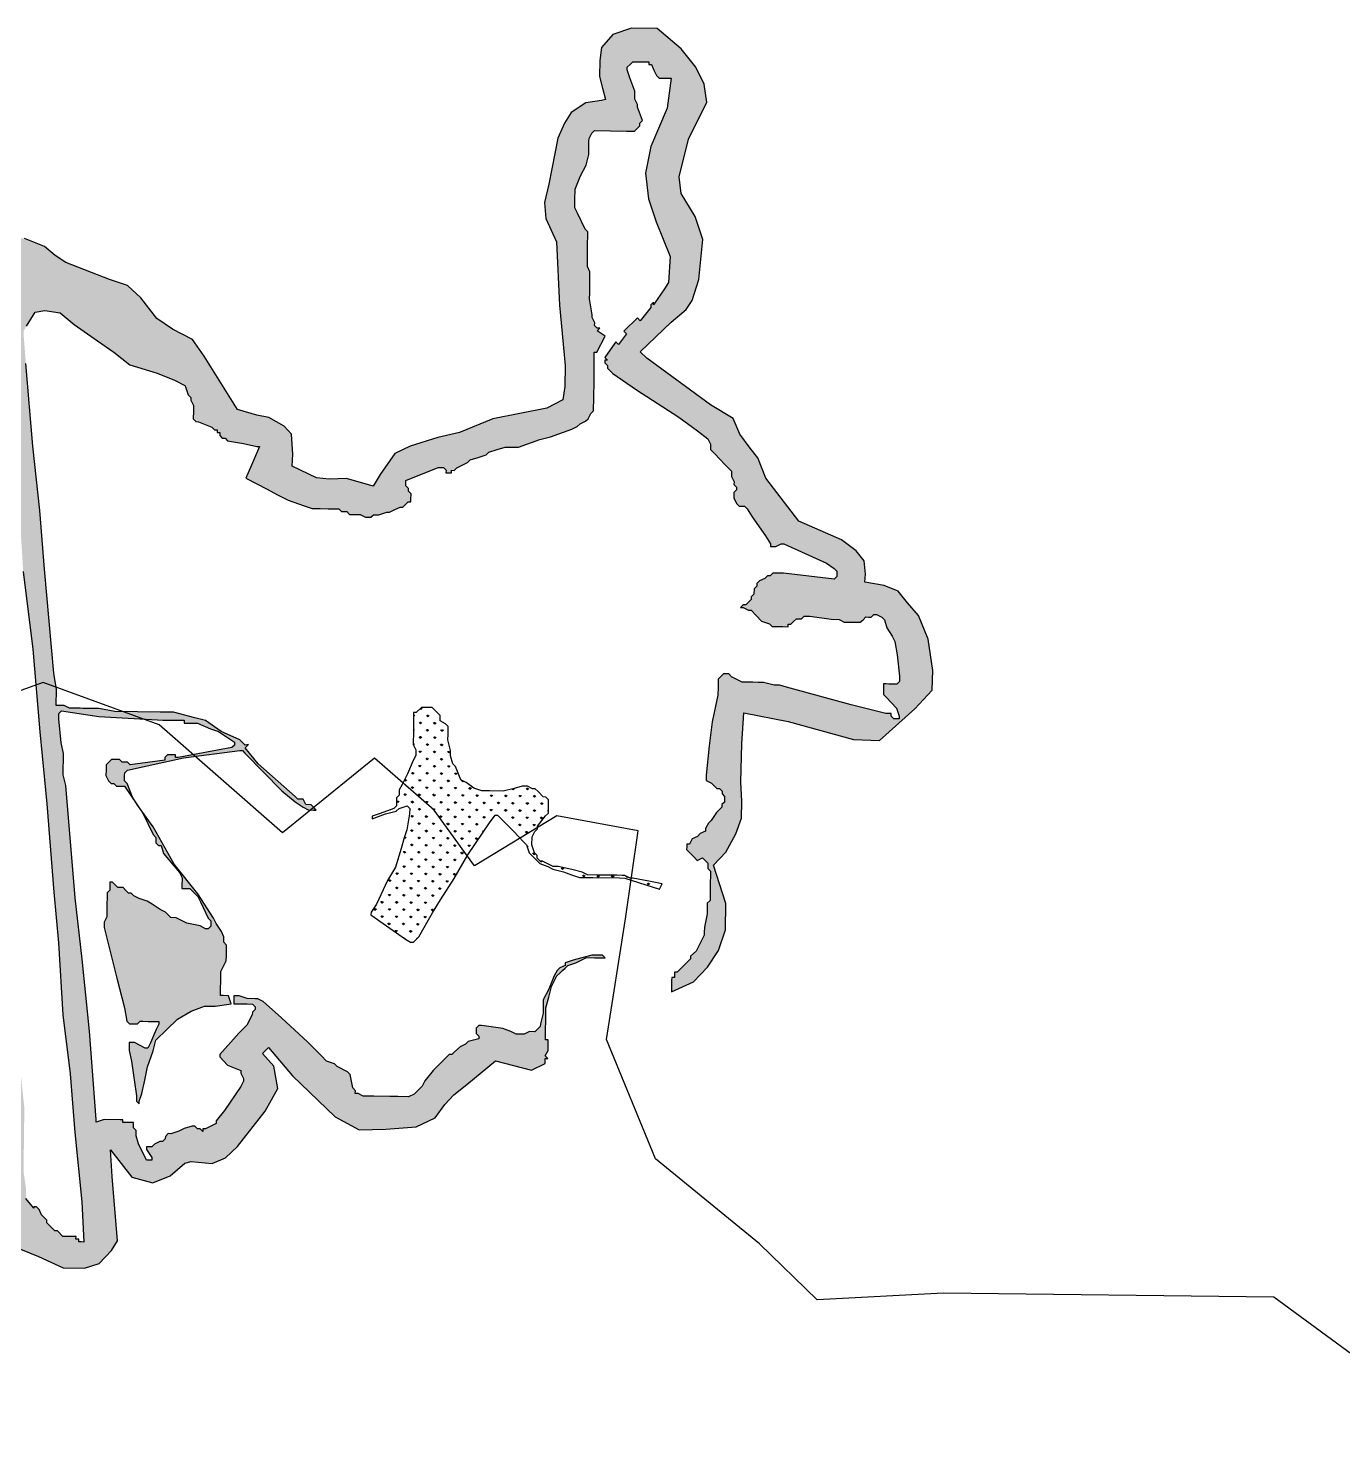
# Model space of a CAD drawing. Header units: metres. Extents: x 266352 to 301042, y 2101789 to 2138568.
# Drawn here: x 274792 to 276752, y 2130756 to 2132860 of the extents above; entities that cross this region are included whole.
import ezdxf

# ---------------------------------------------------------------- set-up
doc = ezdxf.new("R2010")
doc.units = ezdxf.units.M
doc.layers.add('MANGROOVE BUFFER ZONE', color=120, linetype='Continuous')
doc.layers.add('TALUKA BOUNDRY', color=150, linetype='Continuous')

msp = doc.modelspace()

# ---------------------------------------------------------------- hatches: boundary and pattern name
at = {"layer": 'MANGROOVE BUFFER ZONE'}
h = msp.add_hatch(dxfattribs=at)
h.set_pattern_fill('GRASS', color=256, scale=0.59672345, angle=-0.7340003)
h.paths.add_polyline_path([(275491, 2132231.3), (275502.9, 2132235.1), (275522.8, 2132234.9), (275554.8, 2132246.4), (275570.8, 2132250.2), (275602.7, 2132261.7), (275610.7, 2132265.6), (275614.8, 2132269.5), (275622.8, 2132273.4), (275626.8, 2132277.3), (275630.9, 2132285.2), (275634.9, 2132289.2), (275635, 2132297.1), (275635.1, 2132301.1), (275635.6, 2132340.9), (275635.6, 2132344.8), (275635.7, 2132352.8), (275635.8, 2132356.8), (275635.9, 2132368.7), (275636, 2132376.7), (275640, 2132376.6), (275652.2, 2132400.3), (275640.4, 2132408.4), (275644.4, 2132412.4), (275640.5, 2132412.4), (275636.5, 2132416.5), (275636.6, 2132420.4), (275632.7, 2132428.4), (275632.8, 2132432.4), (275629.1, 2132456.3), (275629.2, 2132464.3), (275629.6, 2132496.1), (275625.7, 2132504.1), (275626.1, 2132532), (275626.4, 2132555.8), (275622.5, 2132559.9), (275610.8, 2132583.9), (275607, 2132591.9), (275607.1, 2132603.8), (275607.3, 2132619.7), (275615.5, 2132639.5), (275623.7, 2132655.3), (275627.9, 2132671.2), (275627.9, 2132675.2), (275628, 2132679.2), (275628.1, 2132691.1), (275628.2, 2132695.1), (275632.3, 2132703), (275636.3, 2132706.9), (275684, 2132706.3), (275692, 2132706.2), (275695.9, 2132706.1), (275700, 2132710.1), (275704, 2132714), (275704.1, 2132718), (275708.1, 2132721.9), (275700.4, 2132741.9), (275700.4, 2132745.9), (275696.6, 2132753.9), (275696.7, 2132765.8), (275689, 2132785.8), (275685.2, 2132797.8), (275685.2, 2132801.8), (275689.3, 2132805.7), (275693.3, 2132809.6), (275697.3, 2132809.6), (275701.3, 2132809.5), (275705.2, 2132809.5), (275709.2, 2132809.4), (275717.2, 2132809.3), (275717.1, 2132805.3), (275721.1, 2132805.3), (275725, 2132797.3), (275728.8, 2132789.3), (275732.8, 2132785.2), (275736.7, 2132785.2), (275740.7, 2132785.1), (275750.8, 2132785), (275744.9, 2132740.5), (275720.2, 2132683.2), (275712.2, 2132643.7), (275716.7, 2132605.3), (275728.2, 2132570.8), (275749.2, 2132519.1), (275746.5, 2132480.2), (275740.7, 2132470.8), (275724.5, 2132447.2), (275724.5, 2132451.1), (275720.5, 2132447.2), (275720.4, 2132443.2), (275704.3, 2132423.5), (275700.3, 2132427.6), (275696.3, 2132423.6), (275684.2, 2132411.9), (275680.2, 2132407.9), (275684.1, 2132403.9), (275672, 2132388.1), (275668.1, 2132392.2), (275666.7, 2132390.1), (275651.8, 2132368.5), (275655.8, 2132364.5), (275651.8, 2132364.5), (275651.7, 2132360.6), (275655.7, 2132356.5), (275655.6, 2132352.5), (275659.5, 2132348.5), (275663.5, 2132344.5), (275699, 2132320.2), (275762.1, 2132279.6), (275789.7, 2132259.3), (275805.4, 2132247.2), (275809.3, 2132239.2), (275809.3, 2132235.2), (275809.2, 2132231.2), (275813.1, 2132227.2), (275817.1, 2132223.2), (275821, 2132219.1), (275832.8, 2132207), (275836.7, 2132203), (275840.6, 2132199), (275840.5, 2132191), (275844.4, 2132183), (275844.3, 2132179), (275848.3, 2132175), (275848.2, 2132171), (275844.2, 2132167.1), (275844.1, 2132163.1), (275844.1, 2132159.1), (275848, 2132151.1), (275851.9, 2132147.1), (275859.8, 2132147), (275863.8, 2132143), (275871.6, 2132130.9), (275891.1, 2132102.8), (275898.9, 2132090.8), (275898.9, 2132086.8), (275902.8, 2132086.8), (275906.8, 2132086.7), (275914.8, 2132090.6), (275918.8, 2132090.6), (275982.1, 2132061.9), (275993.9, 2132053.8), (275997.8, 2132049.8), (275997.8, 2132045.8), (275997.7, 2132041.8), (275993.7, 2132037.9), (275918.2, 2132046.8), (275914.3, 2132046.8), (275910.3, 2132046.9), (275906.3, 2132046.9), (275902.3, 2132047), (275898.3, 2132043.1), (275894.3, 2132043.1), (275890.3, 2132039.2), (275882.3, 2132035.3), (275878.3, 2132031.4), (275878.2, 2132027.4), (275874.2, 2132023.5), (275874.1, 2132015.5), (275870, 2132011.6), (275870, 2132007.6), (275866, 2132003.7), (275861.9, 2131999.8), (275858, 2131999.8), (275853.9, 2131995.9), (275857.9, 2131995.8), (275865.8, 2131991.8), (275869.8, 2131991.7), (275877.6, 2131983.7), (275885.5, 2131975.6), (275897.4, 2131971.5), (275901.3, 2131967.4), (275917.2, 2131967.2), (275925.2, 2131967.1), (275925.2, 2131971.1), (275929.2, 2131971.1), (275933.2, 2131975), (275937.3, 2131978.9), (275945.2, 2131978.8), (275949.2, 2131982.7), (275957.2, 2131982.6), (275989, 2131978.2), (276000.9, 2131978.1), (276008.8, 2131974), (276016.8, 2131973.9), (276024.7, 2131973.8), (276028.7, 2131973.8), (276032.7, 2131973.7), (276036.7, 2131977.6), (276040.7, 2131981.6), (276044.7, 2131981.5), (276048.7, 2131981.5), (276052.7, 2131985.4), (276056.7, 2131985.3), (276064.6, 2131981.3), (276068.5, 2131977.2), (276072.3, 2131965.2), (276080.1, 2131953.2), (276084, 2131945.2), (276087.7, 2131925.3), (276091.3, 2131893.4), (276091.2, 2131885.4), (276087.2, 2131881.5), (276083.2, 2131881.5), (276079.2, 2131881.6), (276075.2, 2131881.6), (276071.3, 2131881.7), (276067.3, 2131881.8), (276067.2, 2131877.8), (276067.2, 2131873.8), (276067.1, 2131869.8), (276067.1, 2131865.8), (276071, 2131861.8), (276086.7, 2131845.7), (276090.5, 2131833.7), (276090.5, 2131829.7), (276086.5, 2131829.8), (276082.5, 2131829.8), (276078.6, 2131833.9), (276078.7, 2131837.8), (276070.7, 2131837.9), (276019.2, 2131850.5), (275928, 2131875.6), (275912.1, 2131879.8), (275904.2, 2131879.9), (275888.3, 2131884), (275880.3, 2131884.1), (275872.4, 2131884.2), (275868.4, 2131884.3), (275864.4, 2131884.4), (275856.5, 2131884.5), (275848.6, 2131888.5), (275840.7, 2131892.6), (275836.7, 2131896.6), (275828.8, 2131896.7), (275824.8, 2131892.8), (275820.7, 2131888.9), (275820.7, 2131884.9), (275820.6, 2131877), (275820.4, 2131865), (275812, 2131825.3), (275807.5, 2131789.6), (275803, 2131745.9), (275802.9, 2131737.9), (275810.8, 2131733.8), (275818.6, 2131725.8), (275822.6, 2131725.7), (275826.6, 2131721.7), (275826.5, 2131717.7), (275830.4, 2131713.7), (275830.4, 2131709.7), (275830.3, 2131705.7), (275826.3, 2131701.8), (275826.2, 2131697.8), (275818.2, 2131690), (275810.1, 2131678.1), (275806.1, 2131674.2), (275802, 2131666.3), (275801.9, 2131662.3), (275793.9, 2131658.5), (275789.9, 2131654.5), (275781.9, 2131650.7), (275777.8, 2131642.8), (275773.8, 2131642.8), (275773.8, 2131638.8), (275773.7, 2131634.8), (275781.6, 2131626.8), (275785.5, 2131622.8), (275789.4, 2131618.7), (275797.4, 2131622.6), (275801.4, 2131618.6), (275805.3, 2131614.5), (275805.2, 2131610.6), (275805.2, 2131606.6), (275809.1, 2131602.6), (275808.8, 2131578.7), (275808.7, 2131566.8), (275808.6, 2131562.8), (275808.6, 2131558.8), (275804.5, 2131554.9), (275804.5, 2131550.9), (275804.3, 2131539), (275800.1, 2131519.1), (275800, 2131511.2), (275799.9, 2131507.2), (275795.9, 2131499.3), (275791.8, 2131491.4), (275787.7, 2131483.5), (275779.6, 2131475.6), (275779.6, 2131471.6), (275759.4, 2131452), (275755.5, 2131452.1), (275755.4, 2131444.1), (275751.4, 2131444.2), (275751.3, 2131440.2), (275751.3, 2131436.2), (275751.2, 2131432.2), (275751.1, 2131422.4), (275784.1, 2131437.7), (275804.8, 2131459.3), (275821.3, 2131484.1), (275831.5, 2131515), (275832, 2131554.4), (275813.7, 2131611.4), (275832.1, 2131631), (275847.2, 2131658.2), (275855.4, 2131681.7), (275856.2, 2131706.8), (275854.7, 2131735.5), (275856, 2131792.4), (275859, 2131838.7), (275925.1, 2131825.8), (276022.6, 2131799), (276061.1, 2131797.2), (276114.1, 2131844.7), (276140, 2131872.6), (276140.8, 2131901.8), (276134, 2131948.7), (276119.6, 2131983.7), (276103.2, 2132002.9), (276089.2, 2132020.1), (276068.1, 2132028.6), (276039.2, 2132033.6), (276040.3, 2132045.5), (276038.3, 2132065.3), (276026.5, 2132080.1), (276004.7, 2132096.5), (275941.2, 2132124.4), (275892, 2132188.5), (275879.7, 2132218.8), (275868.4, 2132233.3), (275852.9, 2132254.5), (275843.1, 2132277.8), (275809.5, 2132298.2), (275714.2, 2132367.4), (275704.5, 2132377), (275750.5, 2132421.4), (275773.1, 2132440.3), (275781.9, 2132453.4), (275792.1, 2132485.1), (275798, 2132544.8), (275786.5, 2132578.8), (275765.8, 2132613.4), (275762.5, 2132638.2), (275776.4, 2132694.1), (275803.7, 2132749.2), (275799.9, 2132776.3), (275787.4, 2132801.6), (275765.8, 2132828.9), (275729.9, 2132859.2), (275691.4, 2132859.7), (275663.8, 2132850.4), (275646.6, 2132830.9), (275644.1, 2132811.7), (275643.7, 2132787.4), (275648.1, 2132770.4), (275652.5, 2132753.4), (275647, 2132751.7), (275623.5, 2132748.3), (275601.3, 2132733.9), (275591.5, 2132718), (275581.6, 2132695.7), (275568.3, 2132626.9), (275562, 2132599.5), (275564, 2132575.7), (275579.6, 2132541.1), (275584.3, 2132446.8), (275592.7, 2132356.9), (275592.3, 2132325.3), (275589.3, 2132305.7), (275565.3, 2132293.1), (275484.9, 2132277.2), (275435.1, 2132256.8), (275402.5, 2132249.4), (275361.5, 2132236.2), (275338.5, 2132225.5), (275316.7, 2132194.1), (275306.4, 2132176.9), (275266.3, 2132187.9), (275240.7, 2132187.3), (275221.9, 2132188.9), (275185.6, 2132206.3), (275186.3, 2132224.6), (275184.4, 2132254.3), (275173.5, 2132266.3), (275150.8, 2132279), (275133, 2132282.4), (275103.9, 2132291), (275054.4, 2132370.4), (275037, 2132395.2), (275007.3, 2132410.7), (274983.8, 2132426.9), (274960, 2132457.4), (274940, 2132475.9), (274913.4, 2132485), (274848.1, 2132510.3), (274832.3, 2132520.8), (274816.2, 2132534.1), (274786.4, 2132545.9), (274746.1, 2132552), (274706.4, 2132476.6), (274706.4, 2132472.1), (274710.2, 2132464.1), (274710.2, 2132460.2), (274714.2, 2132460.1), (274718.1, 2132456.1), (274722.1, 2132456), (274726, 2132456), (274730, 2132455.9), (274739.7, 2132437.9), (274733.7, 2132436), (274733.7, 2132432), (274737.6, 2132428), (274741.6, 2132427.9), (274745.5, 2132423.9), (274749.4, 2132415.9), (274749.3, 2132407.9), (274753.2, 2132403.9), (274753.1, 2132395.9), (274756.9, 2132380), (274763.5, 2132272.5), (274777.9, 2132156.9), (274784.5, 2132049.4), (274798.9, 2131933.8), (274809.3, 2131810.3), (274819.8, 2131702.8), (274830.1, 2131571.3), (274837.1, 2131495.7), (274843.6, 2131388.1), (274854.5, 2131300.5), (274861.3, 2131212.8), (274871.9, 2131109.3), (274875.1, 2131049.5), (274871.1, 2131049.6), (274867.2, 2131049.6), (274867.2, 2131053.6), (274863.2, 2131053.7), (274863.3, 2131057.6), (274847.4, 2131057.9), (274843.4, 2131057.9), (274835.5, 2131066), (274831.6, 2131066), (274827.6, 2131070), (274823.7, 2131074.1), (274819.8, 2131078.1), (274819.8, 2131082.1), (274812, 2131090.1), (274808.1, 2131098.1), (274804.2, 2131102.2), (274800.2, 2131102.2), (274800.2, 2131100.2), (274788.4, 2131114.3), (274788.5, 2131118.3), (274788.5, 2131122.3), (274788.6, 2131130.2), (274785, 2131154.1), (274785.1, 2131162.1), (274785.7, 2131209.8), (274786.2, 2131249.6), (274779.1, 2131317.3), (274779.2, 2131325.3), (274779.3, 2131333.3), (274775.4, 2131341.3), (274775.5, 2131345.2), (274767.6, 2131349.3), (274763.7, 2131357.3), (274755.8, 2131361.4), (274740.1, 2131377.5), (274732.2, 2131381.6), (274728.2, 2131385.6), (274716.5, 2131397.7), (274708.6, 2131405.8), (274696.9, 2131421.9), (274677.4, 2131453.9), (274657.8, 2131478.1), (274650, 2131488.1), (274653.9, 2131486.1), (274657.9, 2131486), (274658, 2131490), (274662, 2131489.9), (274662, 2131493.9), (274658.1, 2131497.9), (274654.1, 2131498), (274650.1, 2131498), (274646.1, 2131498.1), (274634.2, 2131494.3), (274630.2, 2131494.3), (274626.2, 2131494.4), (274622.2, 2131494.4), (274618.3, 2131494.5), (274614.3, 2131498.5), (274610.4, 2131502.5), (274607.3, 2131502.6), (274632.4, 2131376.3), (274646.4, 2131384.9), (274658.1, 2131401.8), (274730.7, 2131326.4), (274741.9, 2131210.5), (274725.7, 2131199.9), (274705.8, 2131191.7), (274685.5, 2131182.5), (274665.9, 2131162), (274662.8, 2131146.5), (274669.1, 2131122.4), (274682.4, 2131092.6), (274700.4, 2131063.1), (274718.6, 2131045.9), (274780.3, 2131039), (274807.4, 2131027.9), (274843.9, 2131011), (274875.7, 2131010.3), (274897.8, 2131017.3), (274916, 2131036.8), (274925, 2131051.1), (274917.1, 2131147.1), (274914.7, 2131186.8), (274946.6, 2131146.2), (274977.7, 2131137.9), (275003.7, 2131148.4), (275025.4, 2131167.2), (275034.8, 2131169.5), (275066, 2131166.4), (275086.1, 2131175), (275103.9, 2131192.1), (275145.5, 2131244.5), (275164.1, 2131278.3), (275158.4, 2131312), (275141.5, 2131330.7), (275150, 2131339.4), (275186.1, 2131297.2), (275249.7, 2131236.2), (275285.2, 2131216.7), (275325.1, 2131217.6), (275370.6, 2131221.2), (275398.6, 2131234.7), (275413.3, 2131254.5), (275426.4, 2131269.1), (275446.1, 2131284.6), (275488.8, 2131319.8), (275542.4, 2131305.6), (275562.8, 2131315.9), (275562.8, 2131319.2), (275562.9, 2131323.2), (275566.8, 2131323.2), (275562.9, 2131327.2), (275567, 2131335.1), (275567, 2131339.1), (275567.1, 2131343.1), (275567.2, 2131351), (275563.2, 2131351.1), (275563.4, 2131363), (275563.4, 2131367), (275563.6, 2131378.9), (275563.7, 2131390.9), (275563.8, 2131398.8), (275568, 2131414.7), (275572.2, 2131430.5), (275580.4, 2131446.3), (275584.4, 2131450.3), (275588.4, 2131454.2), (275592.4, 2131458.1), (275596.5, 2131462.1), (275608.5, 2131465.9), (275624.5, 2131473.6), (275636.4, 2131473.5), (275640.4, 2131473.4), (275648.3, 2131473.3), (275652.3, 2131473.3), (275648.4, 2131477.3), (275640.4, 2131477.4), (275632.5, 2131477.5), (275604.5, 2131469.9), (275592.5, 2131466.1), (275592.5, 2131462.1), (275584.5, 2131458.2), (275580.5, 2131454.3), (275576.4, 2131446.4), (275568.2, 2131426.6), (275560, 2131410.8), (275559.8, 2131390.9), (275555.6, 2131375), (275555.5, 2131371.1), (275551.5, 2131367.1), (275547.5, 2131363.2), (275539.5, 2131363.3), (275531.5, 2131359.4), (275519.6, 2131359.6), (275511.7, 2131363.7), (275499.8, 2131367.8), (275472, 2131372.1), (275468, 2131372.2), (275464, 2131372.2), (275460, 2131368.3), (275460, 2131364.3), (275459.9, 2131360.4), (275463.8, 2131356.3), (275463.8, 2131352.3), (275447.8, 2131348.6), (275443.8, 2131344.6), (275435.8, 2131340.8), (275427.7, 2131332.9), (275423.7, 2131329), (275419.7, 2131329), (275411.7, 2131321.2), (275395.6, 2131305.5), (275383.4, 2131289.7), (275379.3, 2131281.8), (275375.3, 2131277.9), (275371.3, 2131274), (275367.3, 2131270), (275359.2, 2131266.1), (275343.3, 2131266.4), (275331.4, 2131266.5), (275307.5, 2131266.8), (275291.6, 2131267), (275283.7, 2131271.1), (275279.7, 2131271.1), (275279.8, 2131275.1), (275275.9, 2131279.2), (275272.1, 2131299.1), (275268.2, 2131303.1), (275252.4, 2131311.3), (275248.5, 2131315.3), (275236.6, 2131319.4), (275228.8, 2131327.5), (275209.1, 2131347.6), (275169.8, 2131384), (275142.3, 2131408.2), (275134.4, 2131412.3), (275130.4, 2131412.3), (275118.5, 2131412.5), (275106.6, 2131416.6), (275098.6, 2131416.7), (275098.5, 2131404.8), (275118.3, 2131404.5), (275126.3, 2131404.4), (275130.2, 2131400.4), (275130.2, 2131396.4), (275126.2, 2131392.5), (275126.1, 2131388.5), (275117.9, 2131372.7), (275105.9, 2131360.9), (275077.6, 2131329.4), (275077.6, 2131325.5), (275089.3, 2131313.4), (275109.1, 2131305.2), (275109.1, 2131301.2), (275112.9, 2131293.2), (275112.9, 2131289.2), (275108.8, 2131281.3), (275084.5, 2131245.8), (275072.4, 2131230), (275072.3, 2131226.1), (275056.3, 2131218.3), (275052.3, 2131218.4), (275052.3, 2131214.4), (275048.3, 2131218.4), (275044.4, 2131218.5), (275040.4, 2131222.5), (275036.5, 2131222.5), (275024.5, 2131218.7), (275016.5, 2131214.8), (275004.5, 2131211), (275000.5, 2131211.1), (274996.5, 2131207.1), (274996.4, 2131203.2), (274992.4, 2131199.2), (274988.4, 2131199.3), (274980.4, 2131195.4), (274976.4, 2131191.5), (274972.4, 2131191.5), (274968.4, 2131191.6), (274968.4, 2131187.6), (274976.2, 2131175.6), (274976.1, 2131171.6), (274968.2, 2131171.7), (274956.5, 2131195.7), (274952.7, 2131207.7), (274952.8, 2131215.7), (274948.9, 2131219.7), (274948.9, 2131223.7), (274949, 2131227.6), (274945, 2131227.7), (274941, 2131227.7), (274937.1, 2131227.8), (274933.1, 2131227.8), (274933.1, 2131231.8), (274929.2, 2131231.9), (274905.3, 2131232.2), (274893.3, 2131228.4), (274893.4, 2131232.3), (274883.1, 2131363.8), (274872.6, 2131471.3), (274861.8, 2131563), (274848, 2131730.3), (274844.3, 2131746.2), (274844.7, 2131778.1), (274840.9, 2131794), (274837.4, 2131829.9), (274837.5, 2131837.8), (274841.5, 2131841.8), (274897.1, 2131833.1), (274984.5, 2131828), (274992.5, 2131827.9), (275008.4, 2131827.7), (275024.3, 2131827.5), (275024.3, 2131823.5), (275044.2, 2131823.2), (275063.9, 2131815), (275075.8, 2131810.9), (275099.5, 2131794.7), (275099.4, 2131790.7), (275095.4, 2131786.8), (275015.6, 2131771.9), (275011.7, 2131771.9), (275011.7, 2131775.9), (275007.7, 2131776), (275003.8, 2131776), (274999.8, 2131776.1), (274995.8, 2131772.1), (274995.7, 2131768.2), (274943.9, 2131760.9), (274940, 2131764.9), (274936, 2131764.9), (274932, 2131765), (274928.1, 2131769), (274924.1, 2131769.1), (274920.1, 2131769.1), (274916.2, 2131769.2), (274912.1, 2131765.2), (274908.1, 2131761.3), (274908, 2131757.3), (274908, 2131753.4), (274907.9, 2131745.4), (274911.8, 2131737.4), (274915.7, 2131733.4), (274919.7, 2131733.3), (274923.6, 2131729.3), (274931.6, 2131729.2), (274935.5, 2131729.1), (274962.9, 2131689), (274978.4, 2131657), (274982.3, 2131652.9), (274982.2, 2131649), (274982.2, 2131645), (274986.1, 2131641), (274990.1, 2131640.9), (274993.9, 2131628.9), (275017.4, 2131600.8), (275021.3, 2131592.8), (275021.3, 2131588.8), (275021.2, 2131584.8), (275021.2, 2131580.8), (275021.1, 2131576.8), (275025.1, 2131576.8), (275029.1, 2131576.7), (275033, 2131576.7), (275044.8, 2131564.6), (275048.7, 2131556.6), (275060.3, 2131532.6), (275064.2, 2131528.6), (275064.2, 2131524.6), (275064.1, 2131520.6), (275060.1, 2131516.7), (275056.1, 2131516.7), (275048.2, 2131520.8), (275028.4, 2131525), (275012.6, 2131533.2), (275004.6, 2131533.3), (274996.8, 2131541.4), (274988.9, 2131545.4), (274977, 2131553.5), (274969.1, 2131557.6), (274957.3, 2131561.8), (274949.4, 2131565.8), (274945.4, 2131569.9), (274941.5, 2131569.9), (274937.5, 2131573.9), (274933.6, 2131578), (274925.6, 2131578.1), (274921.7, 2131582.1), (274917.8, 2131586.1), (274913.8, 2131586.2), (274913.8, 2131582.2), (274913.7, 2131578.2), (274913.7, 2131574.2), (274909.6, 2131570.3), (274909.5, 2131562.4), (274909.4, 2131554.4), (274909.4, 2131550.4), (274909.3, 2131546.5), (274909.2, 2131538.5), (274909.2, 2131534.5), (274905.1, 2131526.6), (274905, 2131522.6), (274905, 2131518.7), (274923.9, 2131442.8), (274935.3, 2131398.9), (274939, 2131379), (274942.9, 2131374.9), (274950.9, 2131374.8), (274954.9, 2131374.8), (274958.9, 2131378.7), (274962.9, 2131378.7), (274970.8, 2131378.6), (274974.8, 2131378.5), (274982.8, 2131378.4), (274986.7, 2131378.3), (274986.7, 2131374.4), (274982.6, 2131366.5), (274974.4, 2131346.7), (274970.3, 2131338.8), (274966.3, 2131338.8), (274950.5, 2131347), (274946.6, 2131347), (274942.6, 2131347.1), (274942.5, 2131343.1), (274942.4, 2131335.1), (274946.2, 2131319.2), (274949.8, 2131291.3), (274953.5, 2131267.4), (274953.4, 2131259.4), (274957.3, 2131255.4), (274957.4, 2131259.4), (274961.5, 2131271.2), (274965.7, 2131291.1), (274970, 2131310.9), (274978.2, 2131334.7), (274982.4, 2131350.6), (274998.5, 2131366.3), (275014.6, 2131382), (275034.7, 2131393.7), (275054.7, 2131401.4), (275070.6, 2131401.1), (275094.5, 2131404.8), (275090.7, 2131416.8), (275082.7, 2131416.9), (275078.7, 2131417), (275078.8, 2131424.9), (275078.9, 2131428.9), (275079, 2131436.8), (275079, 2131440.8), (275079.1, 2131444.8), (275079.2, 2131452.8), (275083.3, 2131460.7), (275087.3, 2131468.6), (275087.4, 2131476.5), (275087.5, 2131484.5), (275087.6, 2131488.5), (275087.7, 2131492.4), (275083.7, 2131496.5), (275083.8, 2131504.4), (275080, 2131512.4), (275072.1, 2131524.5), (275068.3, 2131532.5), (275044.9, 2131568.6), (275009.6, 2131612.8), (274978.5, 2131668.9), (274955.1, 2131701), (274947.3, 2131713.1), (274939.6, 2131733.1), (274935.6, 2131737.1), (274935.7, 2131741.1), (274935.7, 2131745.1), (274935.8, 2131749), (274939.8, 2131753), (275023.6, 2131771.8), (275107.3, 2131782.6), (275111.3, 2131782.6), (275115.2, 2131778.6), (275170.2, 2131722.2), (275189.8, 2131706), (275201.7, 2131697.9), (275209.6, 2131693.8), (275217.5, 2131693.7), (275221.5, 2131693.6), (275217.6, 2131697.7), (275213.7, 2131701.7), (275205.7, 2131701.8), (275201.8, 2131709.8), (275193.9, 2131709.9), (275189.9, 2131713.9), (275134.9, 2131762.4), (275115.3, 2131786.5), (275120.5, 2131791.6), (275115.3, 2131790.5), (275111.4, 2131794.5), (275107.5, 2131798.6), (275079.8, 2131810.8), (275056.1, 2131827.1), (275040.3, 2131831.2), (275008.6, 2131839.6), (274988.7, 2131839.9), (274921.1, 2131840.7), (274897.2, 2131845), (274889.3, 2131845.1), (274873.4, 2131845.3), (274869.4, 2131845.4), (274853.5, 2131845.6), (274845.6, 2131849.7), (274841.6, 2131849.7), (274837.6, 2131849.8), (274833.6, 2131849.8), (274834, 2131873.7), (274830.3, 2131897.6), (274816.4, 2132053), (274809.5, 2132140.6), (274798.8, 2132236.2), (274788.5, 2132359.7), (274785, 2132403.5), (274785.1, 2132407.5), (274789.2, 2132415.4), (274802.2, 2132436.4), (274816.5, 2132438.6), (274839.4, 2132435.4), (274860.6, 2132418), (274895.5, 2132393.3), (274919.6, 2132376.3), (274943.7, 2132357.9), (274984.1, 2132345), (275010.1, 2132334.6), (275025.7, 2132326.9), (275026.7, 2132324.8), (275030.5, 2132312.8), (275034.5, 2132308.8), (275034.4, 2132304.8), (275038.3, 2132296.8), (275038.2, 2132292.8), (275038.2, 2132288.8), (275038, 2132276.9), (275042, 2132272.9), (275045.9, 2132272.8), (275065.7, 2132264.6), (275069.6, 2132260.6), (275073.6, 2132260.5), (275073.6, 2132256.6), (275077.5, 2132256.5), (275077.5, 2132252.5), (275081.4, 2132248.5), (275085.4, 2132248.4), (275089.3, 2132244.4), (275113.1, 2132240.1), (275133, 2132235.9), (275137, 2132235.8), (275124.7, 2132208.2), (275116.5, 2132188.4), (275148.1, 2132172), (275163.9, 2132163.9), (275179.7, 2132155.7), (275203.5, 2132147.5), (275215.3, 2132143.3), (275219.3, 2132143.3), (275227.3, 2132143.2), (275239.2, 2132143), (275255.1, 2132142.8), (275259, 2132138.8), (275267, 2132138.7), (275270.9, 2132134.7), (275274.9, 2132134.6), (275286.8, 2132134.5), (275294.7, 2132130.4), (275298.7, 2132130.3), (275302.7, 2132130.3), (275306.7, 2132134.2), (275310.7, 2132134.2), (275314.7, 2132134.1), (275326.7, 2132137.9), (275330.6, 2132137.9), (275338.6, 2132141.8), (275346.6, 2132145.6), (275350.6, 2132145.6), (275354.7, 2132149.5), (275358.7, 2132153.4), (275362.7, 2132153.4), (275362.7, 2132157.4), (275362.8, 2132165.3), (275358.9, 2132169.3), (275358.9, 2132173.3), (275355, 2132177.4), (275355.1, 2132181.3), (275355.1, 2132185.3), (275403.1, 2132204.6), (275407.1, 2132204.5), (275411, 2132204.5), (275415, 2132200.5), (275414.9, 2132196.5), (275418.9, 2132196.4), (275422.9, 2132196.4), (275422.9, 2132200.4), (275426.9, 2132200.3), (275430.9, 2132204.2), (275446.9, 2132212), (275451, 2132215.9), (275463, 2132219.7), (275474.9, 2132223.6), (275479, 2132227.5)])
h = msp.add_hatch(dxfattribs=at)
h.set_pattern_fill('GRASS', color=256, scale=0.59672345, angle=-0.7340003)
h.paths.add_polyline_path([(275488, 2131686.3), (275491.9, 2131686.2), (275515.5, 2131662), (275531.2, 2131645.9), (275535.1, 2131641.9), (275538.9, 2131629.9), (275542.9, 2131625.9), (275546.8, 2131621.8), (275554.7, 2131613.8), (275566.5, 2131609.6), (275574.4, 2131605.6), (275590.3, 2131601.4), (275602.2, 2131597.3), (275614.1, 2131593.1), (275630, 2131592.9), (275633.9, 2131592.9), (275673.7, 2131592.4), (275681.7, 2131592.3), (275733.2, 2131575.7), (275737.3, 2131583.6), (275717.4, 2131587.8), (275693.6, 2131592.1), (275689.6, 2131592.2), (275681.7, 2131596.2), (275677.8, 2131596.3), (275669.8, 2131596.4), (275649.9, 2131596.6), (275642, 2131596.7), (275626, 2131597), (275618.1, 2131601), (275602.3, 2131605.2), (275582.4, 2131609.4), (275574.5, 2131609.5), (275566.6, 2131613.6), (275558.7, 2131617.7), (275554.7, 2131617.8), (275550.8, 2131621.8), (275550.8, 2131625.8), (275546.9, 2131629.8), (275543.1, 2131641.8), (275543.1, 2131645.8), (275543.2, 2131649.7), (275543.2, 2131653.7), (275547.3, 2131661.6), (275551.3, 2131665.5), (275551.4, 2131669.5), (275563.5, 2131685.3), (275567.6, 2131689.2), (275567.6, 2131693.2), (275567.7, 2131697.2), (275567.7, 2131701.1), (275567.8, 2131709.1), (275563.9, 2131713.1), (275559.9, 2131713.2), (275552.1, 2131721.2), (275548.1, 2131725.3), (275544.1, 2131725.3), (275536.2, 2131729.4), (275528.3, 2131729.5), (275516.3, 2131725.7), (275500.3, 2131721.9), (275480.5, 2131722.2), (275468.5, 2131722.3), (275456.6, 2131726.4), (275444.8, 2131734.6), (275436.9, 2131738.6), (275429.2, 2131758.6), (275425.3, 2131762.7), (275421.5, 2131774.6), (275421.6, 2131782.6), (275417.8, 2131798.6), (275417.9, 2131806.5), (275418, 2131814.5), (275418, 2131818.5), (275414.1, 2131822.5), (275406.2, 2131826.6), (275406.3, 2131834.5), (275402.4, 2131838.5), (275398.5, 2131842.6), (275394.5, 2131846.6), (275390.6, 2131846.7), (275386.6, 2131846.7), (275382.6, 2131846.8), (275378.6, 2131846.8), (275370.6, 2131839), (275366.6, 2131839), (275366.5, 2131835), (275366.4, 2131827.1), (275366.4, 2131823.1), (275366.3, 2131819.1), (275366.2, 2131811.2), (275366, 2131791.3), (275369.8, 2131783.3), (275369.8, 2131779.3), (275369.7, 2131775.3), (275365.7, 2131767.4), (275357.5, 2131747.6), (275349.3, 2131731.8), (275345.2, 2131723.9), (275345.1, 2131715.9), (275341.1, 2131712), (275340.9, 2131700.1), (275336.9, 2131696.1), (275316.9, 2131688.4), (275304.9, 2131684.6), (275304.9, 2131680.6), (275324.9, 2131688.3), (275340.8, 2131692.1), (275344.9, 2131696), (275356.8, 2131699.9), (275360.8, 2131695.8), (275360.7, 2131687.9), (275356.4, 2131664.1), (275352.3, 2131652.2), (275348.1, 2131636.3), (275339.8, 2131608.6), (275327.6, 2131588.8), (275311.2, 2131553.2), (275303.1, 2131541.4), (275303, 2131537.4), (275354.3, 2131501), (275362.2, 2131496.9), (275366.2, 2131496.8), (275370.2, 2131500.8), (275374.2, 2131504.7), (275394.6, 2131540.2), (275406.8, 2131560), (275427.1, 2131591.5), (275447.4, 2131627.1), (275479.8, 2131674.4)])

# ---------------------------------------------------------------- linework, layer by layer
for points in [[(274789.2, 2132415.4), (274802.2, 2132436.4), (274816.5, 2132438.6), (274839.4, 2132435.4), (274860.6, 2132418), (274895.5, 2132393.3), (274919.6, 2132376.3), (274943.7, 2132357.9), (274984.1, 2132345), (275010.1, 2132334.6), (275025.7, 2132326.9), (275026.7, 2132324.8), (275030.5, 2132312.8), (275034.5, 2132308.8), (275034.4, 2132304.8), (275038.3, 2132296.8), (275038.2, 2132292.8), (275038.2, 2132288.8), (275038, 2132276.9), (275042, 2132272.9), (275045.9, 2132272.8), (275065.7, 2132264.6), (275069.6, 2132260.6), (275073.6, 2132260.5), (275073.6, 2132256.6), (275077.5, 2132256.5), (275077.5, 2132252.5), (275081.4, 2132248.5), (275085.4, 2132248.4), (275089.3, 2132244.4), (275113.1, 2132240.1), (275133, 2132235.9), (275137, 2132235.8), (275124.7, 2132208.2), (275116.5, 2132188.4), (275148.1, 2132172), (275163.9, 2132163.9), (275179.7, 2132155.7), (275203.5, 2132147.5), (275215.3, 2132143.3), (275219.3, 2132143.3), (275227.3, 2132143.2), (275239.2, 2132143), (275255.1, 2132142.8), (275259, 2132138.8), (275267, 2132138.7), (275270.9, 2132134.7), (275274.9, 2132134.6), (275286.8, 2132134.5), (275294.7, 2132130.4), (275298.7, 2132130.3), (275302.7, 2132130.3), (275306.7, 2132134.2), (275310.7, 2132134.2), (275314.7, 2132134.1), (275326.7, 2132137.9), (275330.6, 2132137.9), (275338.6, 2132141.8), (275346.6, 2132145.6), (275350.6, 2132145.6), (275354.7, 2132149.5), (275358.7, 2132153.4), (275362.7, 2132153.4), (275362.7, 2132157.4), (275362.8, 2132165.3), (275358.9, 2132169.3), (275358.9, 2132173.3), (275355, 2132177.4), (275355.1, 2132181.3), (275355.1, 2132185.3), (275403.1, 2132204.6), (275407.1, 2132204.5), (275411, 2132204.5), (275415, 2132200.5), (275414.9, 2132196.5), (275418.9, 2132196.4), (275422.9, 2132196.4), (275422.9, 2132200.4), (275426.9, 2132200.3), (275430.9, 2132204.2), (275446.9, 2132212), (275451, 2132215.9), (275463, 2132219.7), (275474.9, 2132223.6), (275479, 2132227.5), (275491, 2132231.3), (275491, 2132231.3), (275502.9, 2132235.1), (275522.8, 2132234.9), (275554.8, 2132246.4), (275570.8, 2132250.2), (275602.7, 2132261.7), (275610.7, 2132265.6), (275614.8, 2132269.5), (275622.8, 2132273.4), (275626.8, 2132277.3), (275630.9, 2132285.2), (275634.9, 2132289.2), (275635, 2132297.1), (275635.1, 2132301.1), (275635.6, 2132340.9), (275635.6, 2132344.8), (275635.7, 2132352.8), (275635.8, 2132356.8), (275635.9, 2132368.7), (275636, 2132376.7), (275640, 2132376.6), (275652.2, 2132400.3), (275640.4, 2132408.4), (275644.4, 2132412.4), (275640.5, 2132412.4), (275636.5, 2132416.5), (275636.6, 2132420.4), (275632.7, 2132428.4), (275632.8, 2132432.4), (275629.1, 2132456.3), (275629.2, 2132464.3), (275629.6, 2132496.1), (275625.7, 2132504.1), (275626.1, 2132532), (275626.4, 2132555.8), (275622.5, 2132559.9), (275610.8, 2132583.9), (275607, 2132591.9), (275607.1, 2132603.8), (275607.3, 2132619.7), (275615.5, 2132639.5), (275623.7, 2132655.3), (275627.9, 2132671.2), (275627.9, 2132675.2), (275628, 2132679.2), (275628.1, 2132691.1), (275628.2, 2132695.1), (275632.3, 2132703), (275636.3, 2132706.9), (275684, 2132706.3), (275692, 2132706.2), (275695.9, 2132706.1), (275700, 2132710.1), (275704, 2132714), (275704.1, 2132718), (275708.1, 2132721.9), (275700.4, 2132741.9), (275700.4, 2132745.9), (275696.6, 2132753.9), (275696.7, 2132765.8), (275689, 2132785.8), (275685.2, 2132797.8), (275685.2, 2132801.8), (275689.3, 2132805.7), (275693.3, 2132809.6), (275697.3, 2132809.6), (275701.3, 2132809.5), (275705.2, 2132809.5), (275709.2, 2132809.4), (275717.2, 2132809.3), (275717.1, 2132805.3), (275721.1, 2132805.3), (275725, 2132797.3), (275728.8, 2132789.3), (275732.8, 2132785.2), (275736.7, 2132785.2), (275740.7, 2132785.1), (275750.8, 2132785), (275744.9, 2132740.5), (275720.2, 2132683.2), (275712.2, 2132643.7), (275716.7, 2132605.3), (275728.2, 2132570.8), (275749.2, 2132519.1), (275746.5, 2132480.2), (275740.7, 2132470.8), (275724.5, 2132447.2), (275724.5, 2132451.1), (275720.5, 2132447.2), (275720.4, 2132443.2), (275704.3, 2132423.5), (275700.3, 2132427.6), (275696.3, 2132423.6), (275684.2, 2132411.9), (275680.2, 2132407.9), (275684.1, 2132403.9), (275672, 2132388.1), (275668.1, 2132392.2), (275666.7, 2132390.1), (275651.8, 2132368.5), (275655.8, 2132364.5), (275651.8, 2132364.5), (275651.7, 2132360.6), (275655.7, 2132356.5), (275655.6, 2132352.5), (275659.5, 2132348.5), (275663.5, 2132344.5), (275699, 2132320.2), (275762.1, 2132279.6), (275789.7, 2132259.3), (275805.4, 2132247.2), (275809.3, 2132239.2), (275809.3, 2132235.2), (275809.2, 2132231.2), (275813.1, 2132227.2), (275817.1, 2132223.2), (275821, 2132219.1), (275832.8, 2132207), (275836.7, 2132203), (275840.6, 2132199), (275840.5, 2132191), (275844.4, 2132183), (275844.3, 2132179), (275848.3, 2132175), (275848.2, 2132171), (275844.2, 2132167.1), (275844.1, 2132163.1), (275844.1, 2132159.1), (275848, 2132151.1), (275851.9, 2132147.1), (275859.8, 2132147), (275863.8, 2132143), (275871.6, 2132130.9), (275891.1, 2132102.8), (275898.9, 2132090.8), (275898.9, 2132086.8), (275902.8, 2132086.8), (275906.8, 2132086.7), (275914.8, 2132090.6), (275918.8, 2132090.6), (275982.1, 2132061.9), (275993.9, 2132053.8), (275997.8, 2132049.8), (275997.8, 2132045.8), (275997.7, 2132041.8), (275993.7, 2132037.9), (275918.2, 2132046.8), (275914.3, 2132046.8), (275910.3, 2132046.9), (275906.3, 2132046.9), (275902.3, 2132047), (275898.3, 2132043.1), (275894.3, 2132043.1), (275890.3, 2132039.2), (275882.3, 2132035.3), (275878.3, 2132031.4), (275878.2, 2132027.4), (275874.2, 2132023.5), (275874.1, 2132015.5), (275870, 2132011.6), (275870, 2132007.6), (275866, 2132003.7), (275861.9, 2131999.8), (275858, 2131999.8), (275853.9, 2131995.9), (275857.9, 2131995.8), (275865.8, 2131991.8), (275869.8, 2131991.7), (275877.6, 2131983.7), (275885.5, 2131975.6), (275897.4, 2131971.5), (275901.3, 2131967.4), (275917.2, 2131967.2), (275925.2, 2131967.1), (275925.2, 2131971.1), (275929.2, 2131971.1), (275933.2, 2131975), (275937.3, 2131978.9), (275945.2, 2131978.8), (275949.2, 2131982.7), (275957.2, 2131982.6), (275989, 2131978.2), (276000.9, 2131978.1), (276008.8, 2131974), (276016.8, 2131973.9), (276024.7, 2131973.8), (276028.7, 2131973.8), (276032.7, 2131973.7), (276036.7, 2131977.6), (276040.7, 2131981.6), (276044.7, 2131981.5), (276048.7, 2131981.5), (276052.7, 2131985.4), (276056.7, 2131985.3), (276064.6, 2131981.3), (276068.5, 2131977.2), (276072.3, 2131965.2), (276080.1, 2131953.2), (276084, 2131945.2), (276087.7, 2131925.3), (276091.3, 2131893.4), (276091.2, 2131885.4), (276087.2, 2131881.5), (276083.2, 2131881.5), (276079.2, 2131881.6), (276075.2, 2131881.6), (276071.3, 2131881.7), (276067.3, 2131881.8), (276067.2, 2131877.8), (276067.2, 2131873.8), (276067.1, 2131869.8), (276067.1, 2131865.8), (276071, 2131861.8), (276086.7, 2131845.7), (276090.5, 2131833.7), (276090.5, 2131829.7), (276086.5, 2131829.8), (276082.5, 2131829.8), (276078.6, 2131833.9), (276078.7, 2131837.8), (276070.7, 2131837.9), (276019.2, 2131850.5), (275928, 2131875.6), (275912.1, 2131879.8), (275904.2, 2131879.9), (275888.3, 2131884), (275880.3, 2131884.1), (275872.4, 2131884.2), (275868.4, 2131884.3), (275864.4, 2131884.4), (275856.5, 2131884.5), (275848.6, 2131888.5), (275840.7, 2131892.6), (275836.7, 2131896.6), (275828.8, 2131896.7), (275824.8, 2131892.8), (275820.7, 2131888.9), (275820.7, 2131884.9), (275820.6, 2131877), (275820.4, 2131865), (275812, 2131825.3), (275807.5, 2131789.6), (275803, 2131745.9), (275802.9, 2131737.9), (275810.8, 2131733.8), (275818.6, 2131725.8), (275822.6, 2131725.7), (275826.6, 2131721.7), (275826.5, 2131717.7), (275830.4, 2131713.7), (275830.4, 2131709.7), (275830.3, 2131705.7), (275826.3, 2131701.8), (275826.2, 2131697.8), (275818.2, 2131690), (275810.1, 2131678.1), (275806.1, 2131674.2), (275802, 2131666.3), (275801.9, 2131662.3), (275793.9, 2131658.5), (275789.9, 2131654.5), (275781.9, 2131650.7), (275777.8, 2131642.8), (275773.8, 2131642.8), (275773.8, 2131638.8), (275773.7, 2131634.8), (275781.6, 2131626.8), (275785.5, 2131622.8), (275789.4, 2131618.7), (275797.4, 2131622.6), (275801.4, 2131618.6), (275805.3, 2131614.5), (275805.2, 2131610.6), (275805.2, 2131606.6), (275809.1, 2131602.6), (275808.8, 2131578.7), (275808.7, 2131566.8), (275808.6, 2131562.8), (275808.6, 2131558.8), (275804.5, 2131554.9), (275804.5, 2131550.9), (275804.3, 2131539), (275800.1, 2131519.1), (275800, 2131511.2), (275799.9, 2131507.2), (275795.9, 2131499.3), (275791.8, 2131491.4), (275787.7, 2131483.5), (275779.6, 2131475.6), (275779.6, 2131471.6), (275759.4, 2131452), (275755.5, 2131452.1), (275755.4, 2131444.1), (275751.4, 2131444.2), (275751.3, 2131440.2), (275751.3, 2131436.2), (275751.2, 2131432.2), (275751.1, 2131422.4), (275784.1, 2131437.7), (275804.8, 2131459.3), (275821.3, 2131484.1), (275831.5, 2131515), (275832, 2131554.4), (275813.7, 2131611.4), (275832.1, 2131631), (275847.2, 2131658.2), (275855.4, 2131681.7), (275856.2, 2131706.8), (275854.7, 2131735.5), (275856, 2131792.4), (275859, 2131838.7), (275925.1, 2131825.8), (276022.6, 2131799), (276061.1, 2131797.2), (276114.1, 2131844.7), (276140, 2131872.6), (276140.8, 2131901.8), (276134, 2131948.7), (276119.6, 2131983.7), (276103.2, 2132002.9), (276089.2, 2132020.1), (276068.1, 2132028.6), (276039.2, 2132033.6), (276040.3, 2132045.5), (276038.3, 2132065.3), (276026.5, 2132080.1), (276004.7, 2132096.5), (275941.2, 2132124.4), (275892, 2132188.5), (275879.7, 2132218.8), (275868.4, 2132233.3), (275852.9, 2132254.5), (275843.1, 2132277.8), (275809.5, 2132298.2), (275714.2, 2132367.4), (275704.5, 2132377), (275750.5, 2132421.4), (275773.1, 2132440.3), (275781.9, 2132453.4), (275792.1, 2132485.1), (275798, 2132544.8), (275786.5, 2132578.8), (275765.8, 2132613.4), (275762.5, 2132638.2), (275776.4, 2132694.1), (275803.7, 2132749.2), (275799.9, 2132776.3), (275787.4, 2132801.6), (275765.8, 2132828.9), (275729.9, 2132859.2), (275691.4, 2132859.7), (275663.8, 2132850.4), (275646.6, 2132830.9), (275644.1, 2132811.7), (275643.7, 2132787.4), (275648.1, 2132770.4), (275652.5, 2132753.4), (275647, 2132751.7), (275623.5, 2132748.3), (275601.3, 2132733.9), (275591.5, 2132718), (275581.6, 2132695.7), (275568.3, 2132626.9), (275562, 2132599.5), (275564, 2132575.7), (275579.6, 2132541.1), (275584.3, 2132446.8), (275592.7, 2132356.9), (275592.3, 2132325.3), (275589.3, 2132305.7), (275565.3, 2132293.1), (275484.9, 2132277.2), (275435.1, 2132256.8), (275402.5, 2132249.4), (275361.5, 2132236.2), (275338.5, 2132225.5), (275316.7, 2132194.1), (275306.4, 2132176.9), (275266.3, 2132187.9), (275240.7, 2132187.3), (275221.9, 2132188.9), (275185.6, 2132206.3), (275186.3, 2132224.6), (275184.4, 2132254.3), (275173.5, 2132266.3), (275150.8, 2132279), (275133, 2132282.4), (275103.9, 2132291), (275054.4, 2132370.4), (275037, 2132395.2), (275007.3, 2132410.7), (274983.8, 2132426.9), (274960, 2132457.4), (274940, 2132475.9), (274913.4, 2132485), (274848.1, 2132510.3), (274832.3, 2132520.8), (274816.2, 2132534.1), (274786.4, 2132545.9)], [(274780.3, 2131039), (274807.4, 2131027.9), (274843.9, 2131011), (274875.7, 2131010.3), (274897.8, 2131017.3), (274916, 2131036.8), (274925, 2131051.1), (274917.1, 2131147.1), (274914.7, 2131186.8), (274946.6, 2131146.2), (274977.7, 2131137.9), (275003.7, 2131148.4), (275025.4, 2131167.2), (275034.8, 2131169.5), (275066, 2131166.4), (275086.1, 2131175), (275103.9, 2131192.1), (275145.5, 2131244.5), (275164.1, 2131278.3), (275158.4, 2131312), (275141.5, 2131330.7), (275150, 2131339.4), (275186.1, 2131297.2), (275249.7, 2131236.2), (275285.2, 2131216.7), (275325.1, 2131217.6), (275370.6, 2131221.2), (275398.6, 2131234.7), (275413.3, 2131254.5), (275426.4, 2131269.1), (275446.1, 2131284.6), (275488.8, 2131319.8), (275542.4, 2131305.6), (275562.8, 2131315.9), (275562.8, 2131319.2), (275562.9, 2131323.2), (275566.8, 2131323.2), (275562.9, 2131327.2), (275567, 2131335.1), (275567, 2131339.1), (275567.1, 2131343.1), (275567.2, 2131351), (275563.2, 2131351.1), (275563.4, 2131363), (275563.4, 2131367), (275563.6, 2131378.9), (275563.7, 2131390.9), (275563.8, 2131398.8), (275568, 2131414.7), (275572.2, 2131430.5), (275580.4, 2131446.3), (275584.4, 2131450.3), (275588.4, 2131454.2), (275592.4, 2131458.1), (275596.5, 2131462.1), (275608.5, 2131465.9), (275624.5, 2131473.6), (275636.4, 2131473.5), (275640.4, 2131473.4), (275648.3, 2131473.3), (275652.3, 2131473.3), (275648.4, 2131477.3), (275640.4, 2131477.4), (275632.5, 2131477.5), (275604.5, 2131469.9), (275592.5, 2131466.1), (275592.5, 2131462.1), (275584.5, 2131458.2), (275580.5, 2131454.3), (275576.4, 2131446.4), (275568.2, 2131426.6), (275560, 2131410.8), (275559.8, 2131390.9), (275555.6, 2131375), (275555.5, 2131371.1), (275551.5, 2131367.1), (275547.5, 2131363.2), (275539.5, 2131363.3), (275531.5, 2131359.4), (275519.6, 2131359.6), (275511.7, 2131363.7), (275499.8, 2131367.8), (275472, 2131372.1), (275468, 2131372.2), (275464, 2131372.2), (275460, 2131368.3), (275460, 2131364.3), (275459.9, 2131360.4), (275463.8, 2131356.3), (275463.8, 2131352.3), (275447.8, 2131348.6), (275443.8, 2131344.6), (275435.8, 2131340.8), (275427.7, 2131332.9), (275423.7, 2131329), (275419.7, 2131329), (275411.7, 2131321.2), (275395.6, 2131305.5), (275383.4, 2131289.7), (275379.3, 2131281.8), (275375.3, 2131277.9), (275371.3, 2131274), (275367.3, 2131270), (275359.2, 2131266.1), (275343.3, 2131266.4), (275331.4, 2131266.5), (275307.5, 2131266.8), (275291.6, 2131267), (275283.7, 2131271.1), (275279.7, 2131271.1), (275279.8, 2131275.1), (275275.9, 2131279.2), (275272.1, 2131299.1), (275268.2, 2131303.1), (275252.4, 2131311.3), (275248.5, 2131315.3), (275236.6, 2131319.4), (275228.8, 2131327.5), (275209.1, 2131347.6), (275169.8, 2131384), (275142.3, 2131408.2), (275134.4, 2131412.3), (275130.4, 2131412.3), (275118.5, 2131412.5), (275106.6, 2131416.6), (275098.6, 2131416.7), (275098.5, 2131404.8), (275118.3, 2131404.5), (275126.3, 2131404.4), (275130.2, 2131400.4), (275130.2, 2131396.4), (275126.2, 2131392.5), (275126.1, 2131388.5), (275117.9, 2131372.7), (275105.9, 2131360.9), (275077.6, 2131329.4), (275077.6, 2131325.5), (275089.3, 2131313.4), (275109.1, 2131305.2), (275109.1, 2131301.2), (275112.9, 2131293.2), (275112.9, 2131289.2), (275108.8, 2131281.3), (275084.5, 2131245.8), (275072.4, 2131230), (275072.3, 2131226.1), (275056.3, 2131218.3), (275052.3, 2131218.4), (275052.3, 2131214.4), (275048.3, 2131218.4), (275044.4, 2131218.5), (275040.4, 2131222.5), (275036.5, 2131222.5), (275024.5, 2131218.7), (275016.5, 2131214.8), (275004.5, 2131211), (275000.5, 2131211.1), (274996.5, 2131207.1), (274996.4, 2131203.2), (274992.4, 2131199.2), (274988.4, 2131199.3), (274980.4, 2131195.4), (274976.4, 2131191.5), (274972.4, 2131191.5), (274968.4, 2131191.6), (274968.4, 2131187.6), (274976.2, 2131175.6), (274976.1, 2131171.6), (274968.2, 2131171.7), (274956.5, 2131195.7), (274952.7, 2131207.7), (274952.8, 2131215.7), (274948.9, 2131219.7), (274948.9, 2131223.7), (274949, 2131227.6), (274945, 2131227.7), (274941, 2131227.7), (274937.1, 2131227.8), (274933.1, 2131227.8), (274933.1, 2131231.8), (274929.2, 2131231.9), (274905.3, 2131232.2), (274893.3, 2131228.4), (274893.4, 2131232.3), (274883.1, 2131363.8), (274872.6, 2131471.3), (274861.8, 2131563), (274848, 2131730.3), (274844.3, 2131746.2), (274844.7, 2131778.1), (274840.9, 2131794), (274837.4, 2131829.9), (274837.5, 2131837.8), (274841.5, 2131841.8), (274897.1, 2131833.1), (274984.5, 2131828), (274992.5, 2131827.9), (275008.4, 2131827.7), (275024.3, 2131827.5), (275024.3, 2131823.5), (275044.2, 2131823.2), (275063.9, 2131815), (275075.8, 2131810.9), (275099.5, 2131794.7), (275099.4, 2131790.7), (275095.4, 2131786.8), (275015.6, 2131771.9), (275011.7, 2131771.9), (275011.7, 2131775.9), (275007.7, 2131776), (275003.8, 2131776), (274999.8, 2131776.1), (274995.8, 2131772.1), (274995.7, 2131768.2), (274943.9, 2131760.9), (274940, 2131764.9), (274936, 2131764.9), (274932, 2131765), (274928.1, 2131769), (274924.1, 2131769.1), (274920.1, 2131769.1), (274916.2, 2131769.2), (274912.1, 2131765.2), (274908.1, 2131761.3), (274908, 2131757.3), (274908, 2131753.4), (274907.9, 2131745.4), (274911.8, 2131737.4), (274915.7, 2131733.4), (274919.7, 2131733.3), (274923.6, 2131729.3), (274931.6, 2131729.2), (274935.5, 2131729.1), (274962.9, 2131689), (274978.4, 2131657), (274982.3, 2131652.9), (274982.2, 2131649), (274982.2, 2131645), (274986.1, 2131641), (274990.1, 2131640.9), (274993.9, 2131628.9), (275017.4, 2131600.8), (275021.3, 2131592.8), (275021.3, 2131588.8), (275021.2, 2131584.8), (275021.2, 2131580.8), (275021.1, 2131576.8), (275025.1, 2131576.8), (275029.1, 2131576.7), (275033, 2131576.7), (275044.8, 2131564.6), (275048.7, 2131556.6), (275060.3, 2131532.6), (275064.2, 2131528.6), (275064.2, 2131524.6), (275064.1, 2131520.6), (275060.1, 2131516.7), (275056.1, 2131516.7), (275048.2, 2131520.8), (275028.4, 2131525), (275012.6, 2131533.2), (275004.6, 2131533.3), (274996.8, 2131541.4), (274988.9, 2131545.4), (274977, 2131553.5), (274969.1, 2131557.6), (274957.3, 2131561.8), (274949.4, 2131565.8), (274945.4, 2131569.9), (274941.5, 2131569.9), (274937.5, 2131573.9), (274933.6, 2131578), (274925.6, 2131578.1), (274921.7, 2131582.1), (274917.8, 2131586.1), (274913.8, 2131586.2), (274913.8, 2131582.2), (274913.7, 2131578.2), (274913.7, 2131574.2), (274909.6, 2131570.3), (274909.5, 2131562.4), (274909.4, 2131554.4), (274909.4, 2131550.4), (274909.3, 2131546.5), (274909.2, 2131538.5), (274909.2, 2131534.5), (274905.1, 2131526.6), (274905, 2131522.6), (274905, 2131518.7), (274923.9, 2131442.8), (274935.3, 2131398.9), (274939, 2131379), (274942.9, 2131374.9), (274950.9, 2131374.8), (274954.9, 2131374.8), (274958.9, 2131378.7), (274962.9, 2131378.7), (274970.8, 2131378.6), (274974.8, 2131378.5), (274982.8, 2131378.4), (274986.7, 2131378.3), (274986.7, 2131374.4), (274982.6, 2131366.5), (274974.4, 2131346.7), (274970.3, 2131338.8), (274966.3, 2131338.8), (274950.5, 2131347), (274946.6, 2131347), (274942.6, 2131347.1), (274942.5, 2131343.1), (274942.4, 2131335.1), (274946.2, 2131319.2), (274949.8, 2131291.3), (274953.5, 2131267.4), (274953.4, 2131259.4), (274957.3, 2131255.4), (274957.4, 2131259.4), (274961.5, 2131271.2), (274965.7, 2131291.1), (274970, 2131310.9), (274978.2, 2131334.7), (274982.4, 2131350.6), (274998.5, 2131366.3), (275014.6, 2131382), (275034.7, 2131393.7), (275054.7, 2131401.4), (275070.6, 2131401.1), (275094.5, 2131404.8), (275090.7, 2131416.8), (275082.7, 2131416.9), (275078.7, 2131417), (275078.8, 2131424.9), (275078.9, 2131428.9), (275079, 2131436.8), (275079, 2131440.8), (275079.1, 2131444.8), (275079.2, 2131452.8), (275083.3, 2131460.7), (275087.3, 2131468.6), (275087.4, 2131476.5), (275087.5, 2131484.5), (275087.6, 2131488.5), (275087.7, 2131492.4), (275083.7, 2131496.5), (275083.8, 2131504.4), (275080, 2131512.4), (275072.1, 2131524.5), (275068.3, 2131532.5), (275044.9, 2131568.6), (275009.6, 2131612.8), (274978.5, 2131668.9), (274955.1, 2131701), (274947.3, 2131713.1), (274939.6, 2131733.1), (274935.6, 2131737.1), (274935.7, 2131741.1), (274935.7, 2131745.1), (274935.8, 2131749), (274939.8, 2131753), (275023.6, 2131771.8), (275107.3, 2131782.6), (275111.3, 2131782.6), (275115.2, 2131778.6), (275170.2, 2131722.2), (275189.8, 2131706), (275201.7, 2131697.9), (275209.6, 2131693.8), (275217.5, 2131693.7), (275221.5, 2131693.6), (275217.6, 2131697.7), (275213.7, 2131701.7), (275205.7, 2131701.8), (275201.8, 2131709.8), (275193.9, 2131709.9), (275189.9, 2131713.9), (275134.9, 2131762.4), (275115.3, 2131786.5), (275120.5, 2131791.6), (275115.3, 2131790.5), (275111.4, 2131794.5), (275107.5, 2131798.6), (275079.8, 2131810.8), (275056.1, 2131827.1), (275040.3, 2131831.2), (275008.6, 2131839.6), (274988.7, 2131839.9), (274921.1, 2131840.7), (274897.2, 2131845), (274889.3, 2131845.1), (274873.4, 2131845.3), (274869.4, 2131845.4), (274853.5, 2131845.6), (274845.6, 2131849.7), (274841.6, 2131849.7), (274837.6, 2131849.8), (274833.6, 2131849.8), (274834, 2131873.7), (274830.3, 2131897.6), (274816.4, 2132053), (274809.5, 2132140.6), (274798.8, 2132236.2), (274788.5, 2132359.7)], [(274784.5, 2132049.4), (274798.9, 2131933.8), (274809.3, 2131810.3), (274819.8, 2131702.8), (274830.1, 2131571.3), (274837.1, 2131495.7), (274843.6, 2131388.1), (274854.5, 2131300.5), (274861.3, 2131212.8), (274871.9, 2131109.3), (274875.1, 2131049.5), (274871.1, 2131049.6), (274867.2, 2131049.6), (274867.2, 2131053.6), (274863.2, 2131053.7), (274863.3, 2131057.6), (274847.4, 2131057.9), (274843.4, 2131057.9), (274835.5, 2131066), (274831.6, 2131066), (274827.6, 2131070), (274823.7, 2131074.1), (274819.8, 2131078.1), (274819.8, 2131082.1), (274812, 2131090.1), (274808.1, 2131098.1), (274804.2, 2131102.2), (274800.2, 2131102.2), (274800.2, 2131100.2), (274788.4, 2131114.3)]]:
    msp.add_lwpolyline(points, dxfattribs=at)
msp.add_lwpolyline([(275488, 2131686.3), (275491.9, 2131686.2), (275515.5, 2131662), (275531.2, 2131645.9), (275535.1, 2131641.9), (275538.9, 2131629.9), (275542.9, 2131625.9), (275546.8, 2131621.8), (275554.7, 2131613.8), (275566.5, 2131609.6), (275574.4, 2131605.6), (275590.3, 2131601.4), (275602.2, 2131597.3), (275614.1, 2131593.1), (275630, 2131592.9), (275633.9, 2131592.9), (275673.7, 2131592.4), (275681.7, 2131592.3), (275733.2, 2131575.7), (275737.3, 2131583.6), (275717.4, 2131587.8), (275693.6, 2131592.1), (275689.6, 2131592.2), (275681.7, 2131596.2), (275677.8, 2131596.3), (275669.8, 2131596.4), (275649.9, 2131596.6), (275642, 2131596.7), (275626, 2131597), (275618.1, 2131601), (275602.3, 2131605.2), (275582.4, 2131609.4), (275574.5, 2131609.5), (275566.6, 2131613.6), (275558.7, 2131617.7), (275554.7, 2131617.8), (275550.8, 2131621.8), (275550.8, 2131625.8), (275546.9, 2131629.8), (275543.1, 2131641.8), (275543.1, 2131645.8), (275543.2, 2131649.7), (275543.2, 2131653.7), (275547.3, 2131661.6), (275551.3, 2131665.5), (275551.4, 2131669.5), (275563.5, 2131685.3), (275567.6, 2131689.2), (275567.6, 2131693.2), (275567.7, 2131697.2), (275567.7, 2131701.1), (275567.8, 2131709.1), (275563.9, 2131713.1), (275559.9, 2131713.2), (275552.1, 2131721.2), (275548.1, 2131725.3), (275544.1, 2131725.3), (275536.2, 2131729.4), (275528.3, 2131729.5), (275516.3, 2131725.7), (275500.3, 2131721.9), (275480.5, 2131722.2), (275468.5, 2131722.3), (275456.6, 2131726.4), (275444.8, 2131734.6), (275436.9, 2131738.6), (275429.2, 2131758.6), (275425.3, 2131762.7), (275421.5, 2131774.6), (275421.6, 2131782.6), (275417.8, 2131798.6), (275417.9, 2131806.5), (275418, 2131814.5), (275418, 2131818.5), (275414.1, 2131822.5), (275406.2, 2131826.6), (275406.3, 2131834.5), (275402.4, 2131838.5), (275398.5, 2131842.6), (275394.5, 2131846.6), (275390.6, 2131846.7), (275386.6, 2131846.7), (275382.6, 2131846.8), (275378.6, 2131846.8), (275370.6, 2131839), (275366.6, 2131839), (275366.5, 2131835), (275366.4, 2131827.1), (275366.4, 2131823.1), (275366.3, 2131819.1), (275366.2, 2131811.2), (275366, 2131791.3), (275369.8, 2131783.3), (275369.8, 2131779.3), (275369.7, 2131775.3), (275365.7, 2131767.4), (275357.5, 2131747.6), (275349.3, 2131731.8), (275345.2, 2131723.9), (275345.1, 2131715.9), (275341.1, 2131712), (275340.9, 2131700.1), (275336.9, 2131696.1), (275316.9, 2131688.4), (275304.9, 2131684.6), (275304.9, 2131680.6), (275324.9, 2131688.3), (275340.8, 2131692.1), (275344.9, 2131696), (275356.8, 2131699.9), (275360.8, 2131695.8), (275360.7, 2131687.9), (275356.4, 2131664.1), (275352.3, 2131652.2), (275348.1, 2131636.3), (275339.8, 2131608.6), (275327.6, 2131588.8), (275311.2, 2131553.2), (275303.1, 2131541.4), (275303, 2131537.4), (275354.3, 2131501), (275362.2, 2131496.9), (275366.2, 2131496.8), (275370.2, 2131500.8), (275374.2, 2131504.7), (275394.6, 2131540.2), (275406.8, 2131560), (275427.1, 2131591.5), (275447.4, 2131627.1), (275479.8, 2131674.4), (275488, 2131686.3)], close=True, dxfattribs=at)
at = {"layer": 'TALUKA BOUNDRY'}
msp.add_polyline3d([(276936.8, 2130756.1, 0), (276649.5, 2130967.1, 0), (276156.8, 2130973.2, 0), (275968.2, 2130963.3, 0), (275882.3, 2131046.7, 0), (275727.3, 2131173.8, 0), (275654.1, 2131351.7, 0), (275682.4, 2131531.5, 0), (275701.4, 2131662.5, 0), (275580, 2131685.3, 0), (275457.3, 2131610.5, 0), (275397.4, 2131693.7, 0), (275308.5, 2131771.1, 0), (275170.9, 2131659.9, 0), (274987.4, 2131820.8, 0), (274814.3, 2131884, 0), (274418.3, 2131742.4, 0)], dxfattribs=at)

doc.saveas('drawing.dxf')
